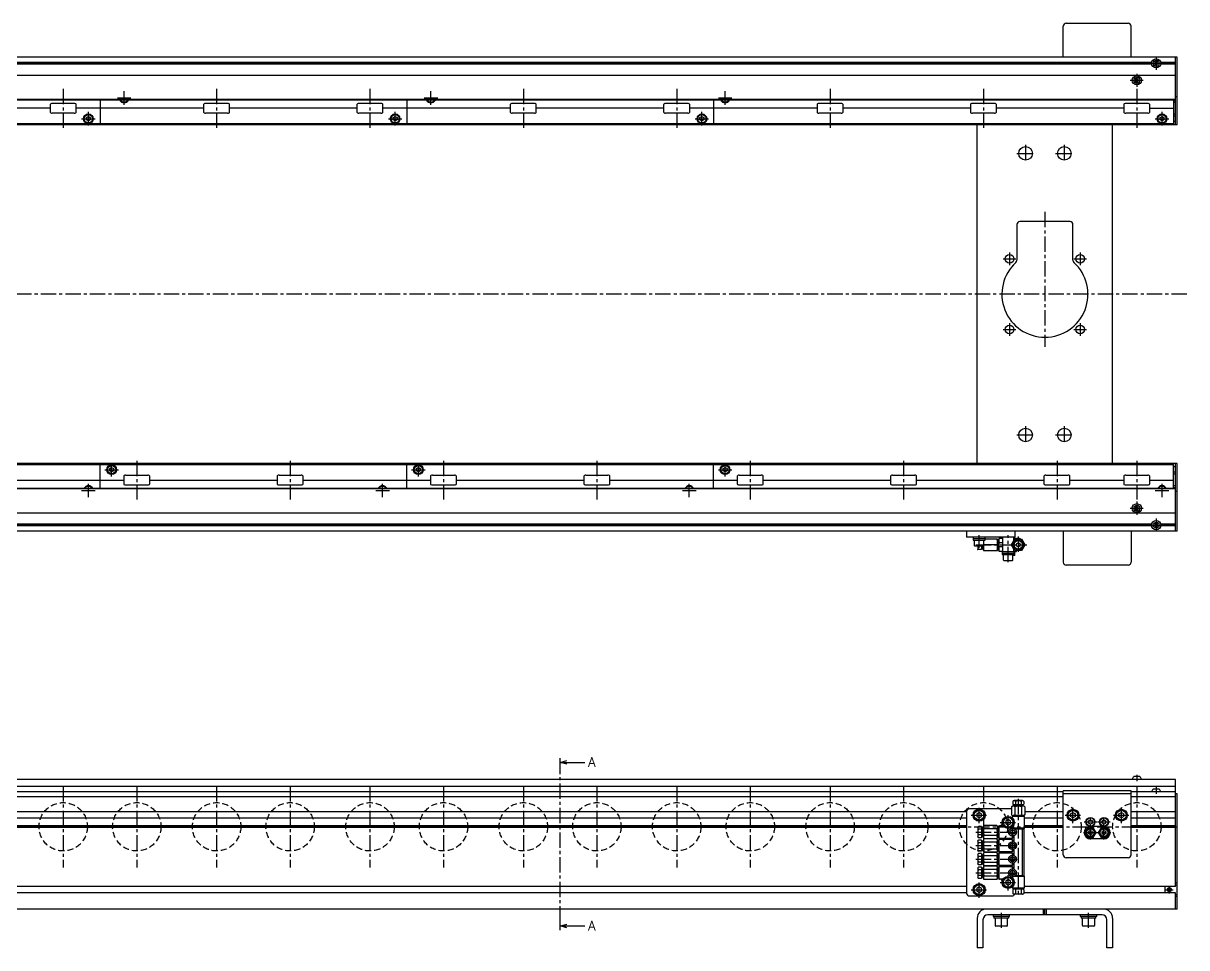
# Model space of a CAD drawing. Extents: x -10 to 3657, y -8 to 1001.
# Drawn here: x 1798 to 3000, y 28 to 983 of the extents above; entities that cross this region are included whole.
import ezdxf

# ---------------------------------------------------------------- set-up
doc = ezdxf.new("R2010")
doc.units = 0
doc.header["$LTSCALE"] = 0.5
doc.linetypes.add('CENTER', pattern=[50.8, 31.75, -6.35, 6.35, -6.35])
doc.linetypes.add('DASHED', pattern=[19.05, 12.7, -6.35])
for name, color, linetype in [('MSM_CENTER', 1, 'CENTER'), ('MSM_CONTINUOUS', 7, 'CONTINUOUS'), ('MSM_DASHED', 4, 'DASHED'), ('MSM_PART_NUMBER', 7, 'CONTINUOUS')]:
    doc.layers.add(name, color=color, linetype=linetype)
doc.styles.get("Standard").update_dxf_attribs({"font": 'txt.shx', "height": 10, "bigfont": 'bigfont.shx'})

# ---------------------------------------------------------------- blocks, each defined once
blk = doc.blocks.new('*U88')
at = {"layer": 'MSM_PART_NUMBER'}
blk.add_text('A', height=10, dxfattribs=at).set_placement((2381.3, 214.9))
blk = doc.blocks.new('*U89')
at = {"layer": 'MSM_PART_NUMBER'}
blk.add_text('A', height=10, dxfattribs=at).set_placement((2381.3, 45.9))

msp = doc.modelspace()

# ---------------------------------------------------------------- linework, layer by layer
at = {"layer": 'MSM_CENTER'}
for p, q in [((2961.5, 942), (2975, 942)), ((2968.3, 948.8), (2968.3, 935.3)), ((2948.3, 931.3), (2948.3, 917.8)), ((1838.8, 915.5), (1838.8, 875.5)), ((1997.3, 915.5), (1997.3, 875.5)), ((2155.8, 915.5), (2155.8, 875.5)), ((2314.3, 915.5), (2314.3, 875.5)), ((2472.8, 915.5), (2472.8, 875.5)), ((2631.3, 915.5), (2631.3, 875.5)), ((2789.8, 915.5), (2789.8, 875.5)), ((2941.5, 924.5), (2955, 924.5)), ((2948.3, 915.5), (2948.3, 875.5)), ((1894.8, 906.2), (1908.8, 906.2)), ((1901.8, 899.2), (1901.8, 913.2)), ((2211.8, 906.2), (2225.8, 906.2)), ((2218.8, 899.2), (2218.8, 913.2)), ((2515.8, 906.2), (2529.8, 906.2)), ((2522.8, 899.2), (2522.8, 913.2)), ((1864.8, 877.7), (1864.8, 891.8)), ((2181.8, 877.7), (2181.8, 891.8)), ((2498.8, 877.7), (2498.8, 891.8)), ((2974.3, 877.7), (2974.3, 891.8)), ((1857.8, 884.7), (1871.8, 884.7)), ((2174.8, 884.7), (2188.8, 884.7)), ((2491.8, 884.7), (2505.8, 884.7)), ((2967.3, 884.7), (2981.3, 884.7)), ((2833.3, 857.9), (2833.3, 839.9)), ((2873.3, 857.9), (2873.3, 839.9)), ((2824.3, 848.9), (2842.3, 848.9)), ((2864.3, 848.9), (2882.3, 848.9)), ((2853.3, 788.4), (2853.3, 648.9)), ((2816.8, 746.4), (2816.8, 733.4)), ((2889.8, 746.4), (2889.8, 733.4)), ((2810.3, 739.9), (2823.3, 739.9)), ((2883.3, 739.9), (2896.3, 739.9)), ((2999.9, 703.4), (359.8, 703.4)), ((2816.8, 673.4), (2816.8, 660.4)), ((2889.8, 673.4), (2889.8, 660.4)), ((2810.3, 666.9), (2823.3, 666.9)), ((2883.3, 666.9), (2896.3, 666.9)), ((2833.3, 566.9), (2833.3, 548.9)), ((2873.3, 566.9), (2873.3, 548.9)), ((2824.3, 557.9), (2842.3, 557.9)), ((2864.3, 557.9), (2882.3, 557.9)), ((1888.8, 515), (1888.8, 529)), ((1914.8, 531.3), (1914.8, 491.3)), ((2073.3, 531.3), (2073.3, 491.3)), ((2205.8, 515), (2205.8, 529)), ((2231.8, 531.3), (2231.8, 491.3)), ((2390.3, 531.3), (2390.3, 491.3)), ((2522.8, 515), (2522.8, 529)), ((2548.8, 531.3), (2548.8, 491.3)), ((2707.3, 531.3), (2707.3, 491.3)), ((2865.8, 531.3), (2865.8, 491.3)), ((2948.3, 531.3), (2948.3, 491.3)), ((1881.8, 522), (1895.8, 522)), ((2198.8, 522), (2212.8, 522)), ((2515.8, 522), (2529.8, 522)), ((1864.8, 493.5), (1864.8, 507.5)), ((2168.8, 493.5), (2168.8, 507.5)), ((2485.8, 493.5), (2485.8, 507.5)), ((2974.3, 493.5), (2974.3, 507.5)), ((1857.8, 500.5), (1871.8, 500.5)), ((2161.8, 500.5), (2175.8, 500.5)), ((2478.8, 500.5), (2492.8, 500.5)), ((2967.3, 500.5), (2981.3, 500.5)), ((2941.5, 482.2), (2955, 482.2)), ((2948.3, 489), (2948.3, 475.5)), ((2968.3, 471.5), (2968.3, 458)), ((2961.5, 464.7), (2975, 464.7)), ((2785.3, 441.3), (2785.3, 454.4)), ((2815.3, 426.3), (2815.3, 454.4)), ((2825.8, 452.9), (2825.8, 435.9)), ((2781.8, 444.4), (2834.7, 444.4)), ((2352.3, 55), (2352.3, 215)), ((2948.3, 206.8), (2948.3, 200)), ((1838.8, 195), (1838.8, 111)), ((1914.8, 195), (1914.8, 111)), ((1997.3, 195), (1997.3, 111)), ((2073.3, 195), (2073.3, 111)), ((2155.8, 195), (2155.8, 111)), ((2231.8, 195), (2231.8, 111)), ((2314.3, 195), (2314.3, 111)), ((2390.3, 195), (2390.3, 111)), ((2472.8, 195), (2472.8, 111)), ((2548.8, 195), (2548.8, 111)), ((2631.3, 195), (2631.3, 111)), ((2707.3, 195), (2707.3, 111)), ((2789.8, 195), (2789.8, 111)), ((2865.8, 195), (2865.8, 111)), ((2948.3, 195), (2948.3, 111)), ((2968.3, 193.8), (2968.3, 187)), ((2825.8, 182), (2825.8, 81.5)), ((2785.3, 156.7), (2785.3, 173.3)), ((2882.3, 156.9), (2882.3, 173.1)), ((2932.3, 156.9), (2932.3, 173.1)), ((2777, 165), (2793.5, 165)), ((2807, 157.5), (2823.5, 157.5)), ((2815.3, 149.2), (2815.3, 165.8)), ((2874.2, 165), (2890.4, 165)), ((2893.7, 158), (2906.8, 158)), ((2900.3, 140), (2900.3, 164.6)), ((2907.7, 158), (2920.8, 158)), ((2914.3, 140), (2914.3, 164.6)), ((2924.2, 165), (2940.4, 165)), ((367.3, 153), (2990.3, 153)), ((2781.8, 147.5), (2825.8, 147.5)), ((2819.8, 141.5), (2819.8, 153.5)), ((2893.2, 147), (2921.3, 147)), ((2781.8, 133.5), (2825.8, 133.5)), ((2819.8, 127.5), (2819.8, 139.5)), ((2819.8, 113.5), (2819.8, 125.5)), ((2781.8, 119.5), (2825.8, 119.5)), ((2819.8, 99.5), (2819.8, 111.5)), ((2781.8, 105.5), (2825.8, 105.5)), ((2785.3, 79.7), (2785.3, 96.3)), ((2815.3, 87.2), (2815.3, 103.8)), ((2777, 88), (2793.5, 88)), ((2807, 95.5), (2823.5, 95.5)), ((2977.9, 88), (2985.9, 88)), ((2981.9, 84), (2981.9, 92)), ((2808.3, 48.4), (2808.3, 64)), ((2898.3, 48.4), (2898.3, 64))]:
    msp.add_line(p, q, dxfattribs=at)
at = {"layer": 'MSM_CONTINUOUS'}
for p, q in [((2872.3, 948.4), (2872.3, 980.4)), ((2875.3, 983.4), (2939.3, 983.4)), ((2942.3, 948.4), (2942.3, 980.4)), ((2989.9, 948.4), (370.7, 948.4)), ((2988.3, 948.3), (372.3, 948.3)), ((2963.6, 942.9), (396.9, 942.9)), ((2963.6, 941.2), (396.9, 941.2)), ((2963.5, 942), (397, 942)), ((2968.3, 943.8), (2966.8, 942.9)), ((2966.8, 942.9), (2966.8, 941.2)), ((2966.8, 941.2), (2968.3, 940.3)), ((2969.8, 942.9), (2968.3, 943.8)), ((2968.3, 940.3), (2969.8, 941.2)), ((2969.8, 941.2), (2969.8, 942.9)), ((2988.3, 942.9), (2972.9, 942.9)), ((2988.3, 941.2), (2972.9, 941.2)), ((2988.3, 942), (2973, 942)), ((2988.3, 878.4), (2988.3, 948.4)), ((2989.9, 878.4), (2989.9, 948.4)), ((2988.3, 929.5), (372.3, 929.5)), ((2947.4, 926), (2946.5, 924.5)), ((2947.4, 926), (2949.1, 926)), ((2950, 924.5), (2949.1, 926)), ((2946.5, 924.5), (2947.4, 923)), ((2947.4, 923), (2949.1, 923)), ((2949.1, 923), (2950, 924.5)), ((2988.3, 904.1), (372.3, 904.1)), ((2988.3, 904.5), (422.3, 904.5)), ((1876.8, 904.1), (1876.8, 879.4)), ((1901.8, 903.9), (1901.4, 904.1)), ((1902.1, 904.1), (1901.8, 903.9)), ((2193.8, 904.1), (2193.8, 879.4)), ((2218.8, 903.9), (2218.4, 904.1)), ((2219.1, 904.1), (2218.8, 903.9)), ((2510.8, 904.1), (2510.8, 879.4)), ((2522.8, 903.9), (2522.4, 904.1)), ((2523.1, 904.1), (2522.8, 903.9)), ((2986.3, 904.1), (2986.3, 879.4)), ((2988.3, 903.4), (2986.3, 903.4)), ((2989.9, 907.4), (2988.3, 907.4)), ((1825.3, 895.5), (1693.7, 895.5)), ((1825.3, 899.5), (1825.3, 891.5)), ((1850.2, 900.5), (1827.3, 900.5)), ((1850.2, 890.5), (1827.3, 890.5)), ((1852.2, 891.5), (1852.2, 899.5)), ((1983.8, 895.5), (1852.2, 895.5)), ((1983.8, 899.5), (1983.8, 891.5)), ((2008.7, 900.5), (1985.8, 900.5)), ((2008.7, 890.5), (1985.8, 890.5)), ((2010.7, 891.5), (2010.7, 899.5)), ((2142.3, 895.5), (2010.7, 895.5)), ((2142.3, 899.5), (2142.3, 891.5)), ((2167.2, 900.5), (2144.3, 900.5)), ((2167.2, 890.5), (2144.3, 890.5)), ((2169.2, 891.5), (2169.2, 899.5)), ((2300.8, 895.5), (2169.2, 895.5)), ((2300.8, 899.5), (2300.8, 891.5)), ((2325.7, 900.5), (2302.8, 900.5)), ((2325.7, 890.5), (2302.8, 890.5)), ((2327.7, 891.5), (2327.7, 899.5)), ((2459.3, 895.5), (2327.7, 895.5)), ((2459.3, 899.5), (2459.3, 891.5)), ((2484.2, 900.5), (2461.3, 900.5)), ((2484.2, 890.5), (2461.3, 890.5)), ((2486.2, 891.5), (2486.2, 899.5)), ((2617.8, 895.5), (2486.2, 895.5)), ((2617.8, 899.5), (2617.8, 891.5)), ((2642.7, 900.5), (2619.8, 900.5)), ((2642.7, 890.5), (2619.8, 890.5)), ((2644.7, 891.5), (2644.7, 899.5)), ((2776.3, 895.5), (2644.7, 895.5)), ((2776.3, 899.5), (2776.3, 891.5)), ((2801.2, 900.5), (2778.3, 900.5)), ((2801.2, 890.5), (2778.3, 890.5)), ((2803.2, 891.5), (2803.2, 899.5)), ((2934.8, 895.5), (2803.2, 895.5)), ((2934.8, 899.5), (2934.8, 891.5)), ((2959.7, 900.5), (2936.8, 900.5)), ((2959.7, 890.5), (2936.8, 890.5)), ((2961.7, 891.5), (2961.7, 899.5)), ((2961.7, 895.5), (2986.3, 895.5)), ((2988.3, 901.4), (2986.3, 901.4)), ((2986.3, 879.4), (450.3, 879.4)), ((2989.9, 878.4), (450.3, 878.4)), ((1862.8, 885.9), (1864.8, 887.1)), ((1862.8, 883.6), (1862.8, 885.9)), ((1864.8, 882.4), (1862.8, 883.6)), ((1864.8, 887.1), (1866.8, 885.9)), ((1866.8, 883.6), (1864.8, 882.4)), ((1866.8, 885.9), (1866.8, 883.6)), ((2179.8, 885.9), (2181.8, 887.1)), ((2179.8, 883.6), (2179.8, 885.9)), ((2181.8, 882.4), (2179.8, 883.6)), ((2181.8, 887.1), (2183.8, 885.9)), ((2183.8, 883.6), (2181.8, 882.4)), ((2183.8, 885.9), (2183.8, 883.6)), ((2496.8, 885.9), (2498.8, 887.1)), ((2496.8, 883.6), (2496.8, 885.9)), ((2498.8, 882.4), (2496.8, 883.6)), ((2498.8, 887.1), (2500.8, 885.9)), ((2500.8, 883.6), (2498.8, 882.4)), ((2500.8, 885.9), (2500.8, 883.6)), ((2783.3, 528.4), (2783.3, 878.4)), ((2923.3, 528.4), (2923.3, 878.4)), ((2972.3, 885.9), (2974.3, 887.1)), ((2972.3, 883.6), (2972.3, 885.9)), ((2974.3, 882.4), (2972.3, 883.6)), ((2974.3, 887.1), (2976.3, 885.9)), ((2976.3, 883.6), (2974.3, 882.4)), ((2976.3, 885.9), (2976.3, 883.6)), ((2988.3, 889.4), (2986.3, 889.4)), ((2988.3, 887.4), (2986.3, 887.4)), ((2988.3, 881.9), (2986.3, 881.9)), ((2824.3, 775.4), (2824.3, 738.5)), ((2879.3, 778.4), (2827.3, 778.4)), ((2882.3, 738.5), (2882.3, 775.4)), ((2989.9, 528.4), (450.3, 528.4)), ((450.3, 527.4), (2986.3, 527.4)), ((1876.8, 502.6), (1876.8, 527.4)), ((1886.8, 523.2), (1888.8, 524.4)), ((1886.8, 520.9), (1886.8, 523.2)), ((1888.8, 519.7), (1886.8, 520.9)), ((1888.8, 524.4), (1890.8, 523.2)), ((1890.8, 520.9), (1888.8, 519.7)), ((1890.8, 523.2), (1890.8, 520.9)), ((2193.8, 502.6), (2193.8, 527.4)), ((2203.8, 523.2), (2205.8, 524.4)), ((2203.8, 520.9), (2203.8, 523.2)), ((2205.8, 519.7), (2203.8, 520.9)), ((2205.8, 524.4), (2207.8, 523.2)), ((2207.8, 520.9), (2205.8, 519.7)), ((2207.8, 523.2), (2207.8, 520.9)), ((2510.8, 502.6), (2510.8, 527.4)), ((2520.8, 523.2), (2522.8, 524.4)), ((2520.8, 520.9), (2520.8, 523.2)), ((2522.8, 519.7), (2520.8, 520.9)), ((2522.8, 524.4), (2524.8, 523.2)), ((2524.8, 520.9), (2522.8, 519.7)), ((2524.8, 523.2), (2524.8, 520.9)), ((2986.3, 502.6), (2986.3, 527.4)), ((2988.3, 524.9), (2986.3, 524.9)), ((2988.3, 519.4), (2986.3, 519.4)), ((2988.3, 517.4), (2986.3, 517.4)), ((2988.3, 458.4), (2988.3, 528.4)), ((2989.9, 458.4), (2989.9, 528.4)), ((1769.7, 511.3), (1901.3, 511.3)), ((1901.3, 515.3), (1901.3, 507.3)), ((1903.3, 516.3), (1926.2, 516.3)), ((1903.3, 506.3), (1926.2, 506.3)), ((1928.2, 507.3), (1928.2, 515.3)), ((1928.2, 511.3), (2059.8, 511.3)), ((2059.8, 515.3), (2059.8, 507.3)), ((2061.8, 516.3), (2084.7, 516.3)), ((2061.8, 506.3), (2084.7, 506.3)), ((2086.7, 507.3), (2086.7, 515.3)), ((2086.7, 511.3), (2218.3, 511.3)), ((2218.3, 515.3), (2218.3, 507.3)), ((2220.3, 516.3), (2243.2, 516.3)), ((2220.3, 506.3), (2243.2, 506.3)), ((2245.2, 507.3), (2245.2, 515.3)), ((2245.2, 511.3), (2376.8, 511.3)), ((2376.8, 515.3), (2376.8, 507.3)), ((2378.8, 516.3), (2401.7, 516.3)), ((2378.8, 506.3), (2401.7, 506.3)), ((2403.7, 507.3), (2403.7, 515.3)), ((2403.7, 511.3), (2535.3, 511.3)), ((2535.3, 515.3), (2535.3, 507.3)), ((2537.3, 516.3), (2560.2, 516.3)), ((2537.3, 506.3), (2560.2, 506.3)), ((2562.2, 507.3), (2562.2, 515.3)), ((2562.2, 511.3), (2693.8, 511.3)), ((2693.8, 515.3), (2693.8, 507.3)), ((2695.8, 516.3), (2718.7, 516.3)), ((2695.8, 506.3), (2718.7, 506.3)), ((2720.7, 507.3), (2720.7, 515.3)), ((2720.7, 511.3), (2852.3, 511.3)), ((2852.3, 515.3), (2852.3, 507.3)), ((2854.3, 516.3), (2877.2, 516.3)), ((2854.3, 506.3), (2877.2, 506.3)), ((2879.2, 507.3), (2879.2, 515.3)), ((2879.2, 511.3), (2934.8, 511.3)), ((2934.8, 515.3), (2934.8, 507.3)), ((2936.8, 516.3), (2959.7, 516.3)), ((2936.8, 506.3), (2959.7, 506.3)), ((2961.7, 507.3), (2961.7, 515.3)), ((2961.7, 511.3), (2986.3, 511.3)), ((2988.3, 505.4), (2986.3, 505.4)), ((2988.3, 502.6), (372.3, 502.6)), ((2988.3, 502.2), (422.3, 502.2)), ((1864.4, 502.6), (1864.8, 502.9)), ((1864.8, 502.9), (1865.1, 502.6)), ((2168.4, 502.6), (2168.8, 502.9)), ((2168.8, 502.9), (2169.1, 502.6)), ((2485.4, 502.6), (2485.8, 502.9)), ((2485.8, 502.9), (2486.1, 502.6)), ((2973.9, 502.6), (2974.3, 502.9)), ((2974.3, 502.9), (2974.6, 502.6)), ((2988.3, 503.4), (2986.3, 503.4)), ((2989.9, 499.4), (2988.3, 499.4)), ((2947.4, 483.7), (2946.5, 482.2)), ((2946.5, 482.2), (2947.4, 480.7)), ((2949.1, 483.7), (2947.4, 483.7)), ((2950, 482.2), (2949.1, 483.7)), ((2949.1, 480.7), (2950, 482.2)), ((2988.3, 477.2), (372.3, 477.2)), ((2949.1, 480.7), (2947.4, 480.7)), ((2989.9, 458.4), (370.7, 458.4)), ((2988.3, 458.4), (372.3, 458.4)), ((2963.6, 465.6), (396.9, 465.6)), ((2963.6, 463.9), (396.9, 463.9)), ((2963.5, 464.7), (397, 464.7)), ((2772.3, 458.4), (2772.3, 452.4)), ((2822.3, 458.4), (2822.3, 452.4)), ((2872.3, 458.4), (2872.3, 426.4)), ((2942.3, 458.4), (2942.3, 426.4)), ((2968.3, 466.5), (2966.8, 465.6)), ((2966.8, 465.6), (2966.8, 463.9)), ((2966.8, 463.9), (2968.3, 463)), ((2969.8, 465.6), (2968.3, 466.5)), ((2968.3, 463), (2969.8, 463.9)), ((2969.8, 463.9), (2969.8, 465.6)), ((2988.3, 465.6), (2972.9, 465.6)), ((2988.3, 463.9), (2972.9, 463.9)), ((2988.3, 464.7), (2973, 464.7)), ((2822.3, 452.4), (2772.3, 452.4)), ((2779, 452.4), (2779, 450.8)), ((2779, 450.8), (2791.5, 450.8)), ((2779.2, 450.8), (2779.2, 449.3)), ((2779.2, 449.3), (2791.4, 449.3)), ((2780.3, 449.3), (2780.3, 443.8)), ((2790.3, 443.8), (2790.3, 449.3)), ((2791.4, 449.3), (2791.4, 450.8)), ((2804.3, 450.4), (2791.4, 450.4)), ((2791.5, 450.8), (2791.5, 452.4)), ((2804.3, 450.4), (2804.3, 438.4)), ((2805.8, 449.4), (2804.3, 449.4)), ((2809.3, 450.9), (2805.8, 450.9)), ((2805.8, 450.9), (2805.8, 437.9)), ((2809.3, 446.4), (2805.8, 446.4)), ((2809.3, 452.4), (2809.3, 437.4)), ((2818.8, 444.4), (2822.3, 450.4)), ((2820, 444.4), (2822.9, 449.4)), ((2821.3, 448.6), (2821.3, 452.4)), ((2821.3, 451.4), (2823.8, 451.4)), ((2822.3, 450.4), (2829.2, 450.4)), ((2822.9, 449.4), (2828.6, 449.4)), ((2823.8, 450.6), (2823.8, 451.4)), ((2828.6, 449.4), (2831.5, 444.4)), ((2829.2, 450.4), (2832.7, 444.4)), ((2780.8, 443.3), (2789.8, 443.3)), ((2783.8, 443.3), (2783.8, 440)), ((2787.8, 439.4), (2783.9, 439.4)), ((2787.8, 443.3), (2787.8, 439.4)), ((2787.8, 440.1), (2789.3, 440.1)), ((2789.3, 443.3), (2789.3, 439.4)), ((2789.3, 439.4), (2789.8, 439.4)), ((2789.8, 443.3), (2789.8, 438.4)), ((2789.8, 438.4), (2804.3, 438.4)), ((2803.7, 444.4), (2790.3, 444.4)), ((2804.3, 439.4), (2805.8, 439.4)), ((2809.3, 442.4), (2805.8, 442.4)), ((2805.8, 437.9), (2809.3, 437.9)), ((2809, 437.4), (2823.8, 437.4)), ((2809, 437.4), (2809, 435.8)), ((2809, 435.8), (2821.5, 435.8)), ((2809.2, 435.8), (2809.2, 434.3)), ((2809.2, 434.3), (2821.4, 434.3)), ((2810.3, 434.3), (2810.3, 428.9)), ((2822.3, 438.4), (2818.8, 444.4)), ((2822.9, 439.4), (2820, 444.4)), ((2820.3, 428.9), (2820.3, 434.3)), ((2822.3, 433.4), (2820.3, 433.4)), ((2821.3, 437.4), (2821.3, 440.2)), ((2821.4, 434.3), (2821.4, 435.8)), ((2821.5, 435.8), (2821.5, 437.4)), ((2821.5, 436.4), (2821.8, 436.4)), ((2821.8, 433.4), (2821.8, 436.4)), ((2829.2, 438.4), (2822.3, 438.4)), ((2822.3, 433.4), (2822.3, 437.4)), ((2828.6, 439.4), (2822.9, 439.4)), ((2823.8, 437.4), (2823.8, 438.4)), ((2831.5, 444.4), (2828.6, 439.4)), ((2832.7, 444.4), (2829.2, 438.4)), ((2810.9, 428.3), (2819.7, 428.3)), ((2939.3, 423.4), (2875.3, 423.4)), ((2352.3, 215), (2352.3, 224)), ((2352.3, 219.5), (2359.3, 221.4)), ((2352.3, 219.5), (2377.9, 219.5)), ((2359.3, 217.6), (2352.3, 219.5)), ((2951.4, 204.8), (2945.1, 204.8)), ((2988.3, 202), (372.3, 202)), ((2988.3, 194.6), (674.4, 194.6)), ((2988.3, 91.3), (2988.3, 202)), ((2872.3, 189), (676.7, 189)), ((2872.3, 184), (678.7, 184)), ((2942.3, 190), (2872.3, 190)), ((2872.3, 124), (2872.3, 190)), ((2942.3, 187), (2872.3, 187)), ((2942.3, 124), (2942.3, 190)), ((2988.3, 189), (2942.3, 189)), ((2988.3, 184), (2942.3, 184)), ((2971.4, 191.8), (2965.1, 191.8)), ((2989.9, 187), (2988.3, 187)), ((2989.9, 68), (2989.9, 187)), ((2772.3, 168.5), (2772.3, 84.5)), ((2818.8, 171.5), (2775.3, 171.5)), ((2818.8, 173.5), (2818.8, 165.5)), ((2820, 179.2), (2820, 176.3)), ((2831, 174.5), (2820.6, 174.5)), ((2830.2, 180), (2821.4, 180)), ((2821.5, 176), (2821.5, 174.5)), ((2821.5, 176), (2830, 176)), ((2822.3, 173.5), (2822.3, 165.5)), ((2822.9, 179.2), (2822.9, 176.3)), ((2828.6, 179.2), (2828.6, 176.3)), ((2829.2, 173.5), (2829.2, 165.5)), ((2830, 174.5), (2830, 176)), ((2831.5, 179.2), (2831.5, 176.3)), ((2832.7, 173.5), (2832.7, 165.5)), ((2772.3, 168.3), (667.3, 168.3)), ((2772.3, 161.8), (682.3, 161.8)), ((2785.3, 167.9), (2782.8, 166.4)), ((2782.8, 166.4), (2782.8, 163.6)), ((2782.8, 163.6), (2785.3, 162.1)), ((2787.8, 166.4), (2785.3, 167.9)), ((2785.3, 162.1), (2787.8, 163.6)), ((2787.8, 163.6), (2787.8, 166.4)), ((2815.3, 160.4), (2812.8, 158.9)), ((2812.8, 158.9), (2812.8, 156.1)), ((2817.8, 158.9), (2815.3, 160.4)), ((2817.8, 156.1), (2817.8, 158.9)), ((2819.3, 163.5), (2819.3, 162.3)), ((2832.3, 163.5), (2819.3, 163.5)), ((2831, 164.5), (2820.6, 164.5)), ((2820.8, 164.5), (2820.8, 163.5)), ((2830.8, 163.5), (2830.8, 164.5)), ((2832.3, 151.5), (2832.3, 163.5)), ((2872.3, 161.8), (2832.3, 161.8)), ((2872.3, 168.3), (2832.7, 168.3)), ((2879.8, 166.4), (2882.3, 167.9)), ((2879.8, 163.6), (2879.8, 166.4)), ((2882.3, 162.1), (2879.8, 163.6)), ((2882.3, 167.9), (2884.8, 166.4)), ((2884.8, 163.6), (2882.3, 162.1)), ((2884.8, 163.6), (2884.8, 166.4)), ((2898.3, 159.2), (2900.3, 160.3)), ((2898.3, 156.8), (2898.3, 159.2)), ((2900.3, 155.7), (2898.3, 156.8)), ((2900.3, 160.3), (2902.3, 159.2)), ((2902.3, 156.8), (2900.3, 155.7)), ((2902.3, 156.8), (2902.3, 159.2)), ((2912.3, 159.2), (2914.3, 160.3)), ((2912.3, 156.8), (2912.3, 159.2)), ((2914.3, 155.7), (2912.3, 156.8)), ((2914.3, 160.3), (2916.3, 159.2)), ((2916.3, 156.8), (2914.3, 155.7)), ((2916.3, 156.8), (2916.3, 159.2)), ((2929.8, 166.4), (2932.3, 167.9)), ((2929.8, 163.6), (2929.8, 166.4)), ((2932.3, 162.1), (2929.8, 163.6)), ((2932.3, 167.9), (2934.8, 166.4)), ((2934.8, 163.6), (2932.3, 162.1)), ((2934.8, 163.6), (2934.8, 166.4)), ((2988.3, 168.3), (2942.3, 168.3)), ((2988.3, 161.8), (2942.3, 161.8)), ((2772.3, 153.9), (682.3, 153.9)), ((2772.3, 153), (682.3, 153)), ((2772.3, 152.1), (682.3, 152.1)), ((2783.8, 151.9), (2783.8, 143.1)), ((2787.8, 153.3), (2784.6, 153.3)), ((2787.8, 150.4), (2784.6, 150.4)), ((2787.8, 144.6), (2784.6, 144.6)), ((2787.8, 153.3), (2787.8, 141.7)), ((2789.3, 151.8), (2787.8, 151.8)), ((2789.8, 152.5), (2789.3, 152.5)), ((2789.3, 152.5), (2789.3, 142.5)), ((2790.3, 154.4), (2789.8, 153.5)), ((2789.8, 153.5), (2789.8, 141.5)), ((2803.7, 154.4), (2790.3, 154.4)), ((2803.7, 151), (2790.3, 151)), ((2804.3, 153.5), (2803.7, 154.4)), ((2804.3, 153.5), (2804.3, 141.5)), ((2805.8, 152.5), (2804.3, 152.5)), ((2805.8, 154), (2805.8, 99)), ((2806.3, 154), (2805.8, 154)), ((2810.3, 153.7), (2805.8, 153.7)), ((2812.8, 156.1), (2815.3, 154.6)), ((2815.3, 154.6), (2817.8, 156.1)), ((2821.8, 149), (2817.8, 149)), ((2817.8, 146), (2821.8, 146)), ((2819.6, 153), (2819.6, 151.5)), ((2820.6, 151.5), (2820.8, 151.4)), ((2832.3, 151.5), (2820.6, 151.5)), ((2830.3, 150.6), (2822.2, 150.6)), ((2830.3, 150.6), (2831.8, 151.4)), ((2830.3, 102.4), (2830.3, 150.6)), ((2831.8, 151.2), (2832.3, 151.5)), ((2831.8, 101.6), (2831.8, 151.4)), ((2872.3, 153.9), (2832.3, 153.9)), ((2872.3, 153), (2832.3, 153)), ((2872.3, 152.1), (2832.3, 152.1)), ((2897.3, 152), (2894.4, 147)), ((2894.4, 147), (2897.3, 142)), ((2894.8, 150.5), (2894.8, 147.5)), ((2894.8, 146.5), (2894.8, 143.5)), ((2895.6, 147), (2897.9, 151)), ((2897.9, 143), (2895.6, 147)), ((2903.2, 152), (2897.3, 152)), ((2897.9, 151), (2902.6, 151)), ((2901.2, 153.5), (2913.3, 153.5)), ((2902.6, 151), (2904.9, 147)), ((2904.9, 147), (2902.6, 143)), ((2906.1, 147), (2903.2, 152)), ((2903.2, 142), (2906.1, 147)), ((2911.3, 152), (2908.4, 147)), ((2908.4, 147), (2911.3, 142)), ((2909.6, 147), (2911.9, 151)), ((2911.9, 143), (2909.6, 147)), ((2917.2, 152), (2911.3, 152)), ((2911.9, 151), (2916.6, 151)), ((2916.6, 151), (2918.9, 147)), ((2918.9, 147), (2916.6, 143)), ((2920.1, 147), (2917.2, 152)), ((2917.2, 142), (2920.1, 147)), ((2919.8, 147.5), (2919.8, 150.5)), ((2919.8, 149.8), (2920, 150)), ((2920.1, 149.8), (2919.8, 149.5)), ((2919.8, 143.5), (2919.8, 146.5)), ((2988.3, 153.9), (2942.3, 153.9)), ((2988.3, 153), (2942.3, 153)), ((2988.3, 152.1), (2942.3, 152.1)), ((2783.8, 137.9), (2783.8, 129.1)), ((2787.8, 141.7), (2784.6, 141.7)), ((2787.8, 139.3), (2784.6, 139.3)), ((2787.8, 136.4), (2784.6, 136.4)), ((2787.8, 143.2), (2789.3, 143.2)), ((2787.8, 139.3), (2787.8, 127.7)), ((2789.3, 137.8), (2787.8, 137.8)), ((2789.3, 142.5), (2789.8, 142.5)), ((2789.8, 138.5), (2789.3, 138.5)), ((2789.3, 138.5), (2789.3, 128.5)), ((2789.8, 141.5), (2790.3, 140.6)), ((2790.3, 140.4), (2789.8, 139.5)), ((2789.8, 139.5), (2789.8, 127.5)), ((2803.7, 144), (2790.3, 144)), ((2803.7, 140.6), (2790.3, 140.6)), ((2803.7, 140.4), (2790.3, 140.4)), ((2803.7, 137), (2790.3, 137)), ((2803.7, 140.6), (2804.3, 141.5)), ((2804.3, 139.5), (2803.7, 140.4)), ((2804.3, 142.5), (2805.8, 142.5)), ((2804.3, 139.5), (2804.3, 127.5)), ((2805.8, 138.5), (2804.3, 138.5)), ((2805.8, 141.3), (2819.6, 141.3)), ((2819.6, 139.7), (2805.8, 139.7)), ((2821.8, 135), (2817.8, 135)), ((2819.6, 143.5), (2819.6, 141.3)), ((2819.6, 139.7), (2819.6, 137.5)), ((2821.6, 143.9), (2821.2, 142.9)), ((2821.2, 142.9), (2821.2, 138.1)), ((2897.3, 142), (2903.2, 142)), ((2902.6, 143), (2897.9, 143)), ((2914.3, 140.5), (2900.3, 140.5)), ((2911.3, 142), (2917.2, 142)), ((2916.6, 143), (2911.9, 143)), ((2783.8, 123.9), (2783.8, 115.1)), ((2787.8, 130.6), (2784.6, 130.6)), ((2787.8, 127.7), (2784.6, 127.7)), ((2787.8, 125.3), (2784.6, 125.3)), ((2787.8, 122.4), (2784.6, 122.4)), ((2787.8, 129.3), (2789.3, 129.3)), ((2787.8, 125.3), (2787.8, 113.7)), ((2789.3, 123.8), (2787.8, 123.8)), ((2789.3, 128.5), (2789.8, 128.5)), ((2789.8, 124.5), (2789.3, 124.5)), ((2789.3, 124.5), (2789.3, 114.5)), ((2789.8, 127.5), (2790.3, 126.6)), ((2790.3, 126.4), (2789.8, 125.5)), ((2789.8, 125.5), (2789.8, 113.5)), ((2803.7, 130), (2790.3, 130)), ((2803.7, 126.6), (2790.3, 126.6)), ((2803.7, 126.4), (2790.3, 126.4)), ((2803.7, 123), (2790.3, 123)), ((2803.7, 126.6), (2804.3, 127.5)), ((2804.3, 125.5), (2803.7, 126.4)), ((2804.3, 128.5), (2805.8, 128.5)), ((2804.3, 125.5), (2804.3, 113.5)), ((2805.8, 124.5), (2804.3, 124.5)), ((2805.8, 127.3), (2819.6, 127.3)), ((2819.6, 125.7), (2805.8, 125.7)), ((2817.8, 132), (2821.8, 132)), ((2821.8, 121), (2817.8, 121)), ((2819.6, 129.5), (2819.6, 127.3)), ((2819.6, 125.7), (2819.6, 123.5)), ((2821.2, 128.9), (2821.2, 124.1)), ((2939.3, 121), (2875.3, 121)), ((2783.8, 109.9), (2783.8, 101.1)), ((2787.8, 116.6), (2784.6, 116.6)), ((2787.8, 113.7), (2784.6, 113.7)), ((2787.8, 111.3), (2784.6, 111.3)), ((2787.8, 108.4), (2784.6, 108.4)), ((2787.8, 115.3), (2789.3, 115.3)), ((2787.8, 111.3), (2787.8, 99.7)), ((2789.3, 109.8), (2787.8, 109.8)), ((2789.3, 114.5), (2789.8, 114.5)), ((2789.8, 110.5), (2789.3, 110.5)), ((2789.3, 110.5), (2789.3, 100.5)), ((2789.8, 113.5), (2790.3, 112.6)), ((2790.3, 112.4), (2789.8, 111.5)), ((2789.8, 111.5), (2789.8, 99.5)), ((2803.7, 116), (2790.3, 116)), ((2803.7, 112.6), (2790.3, 112.6)), ((2803.7, 112.4), (2790.3, 112.4)), ((2803.7, 109), (2790.3, 109)), ((2803.7, 112.6), (2804.3, 113.5)), ((2804.3, 111.5), (2803.7, 112.4)), ((2804.3, 114.5), (2805.8, 114.5)), ((2804.3, 111.5), (2804.3, 99.5)), ((2805.8, 110.5), (2804.3, 110.5)), ((2805.8, 113.3), (2819.6, 113.3)), ((2819.6, 111.7), (2805.8, 111.7)), ((2817.8, 118), (2821.8, 118)), ((2819.6, 115.5), (2819.6, 113.3)), ((2819.6, 111.7), (2819.6, 109.5)), ((2821.2, 114.9), (2821.2, 110.1)), ((2787.8, 102.6), (2784.6, 102.6)), ((2787.8, 99.7), (2784.6, 99.7)), ((2787.8, 101.3), (2789.3, 101.3)), ((2789.3, 100.5), (2789.8, 100.5)), ((2789.8, 99.5), (2790.3, 98.6)), ((2803.7, 102), (2790.3, 102)), ((2803.7, 98.6), (2790.3, 98.6)), ((2803.7, 98.6), (2804.3, 99.5)), ((2804.3, 100.5), (2805.8, 100.5)), ((2805.8, 99.3), (2810.3, 99.3)), ((2805.8, 99), (2806.3, 99)), ((2815.3, 98.4), (2812.8, 96.9)), ((2812.8, 96.9), (2812.8, 94.1)), ((2817.8, 96.9), (2815.3, 98.4)), ((2821.8, 107), (2817.8, 107)), ((2817.8, 104), (2821.8, 104)), ((2817.8, 94.1), (2817.8, 96.9)), ((2819.6, 101.5), (2819.6, 100)), ((2820.6, 101.5), (2820.8, 101.6)), ((2832.3, 101.5), (2820.6, 101.5)), ((2830.3, 102.4), (2822.2, 102.4)), ((2831.8, 101.6), (2830.3, 102.4)), ((2832.3, 101.5), (2831.8, 101.8)), ((2832.3, 89.5), (2832.3, 101.5)), ((2772.3, 84.8), (679.8, 84.8)), ((2772.3, 91.3), (682.3, 91.3)), ((2785.3, 90.9), (2782.8, 89.4)), ((2782.8, 89.4), (2782.8, 86.6)), ((2782.8, 86.6), (2785.3, 85.1)), ((2787.8, 89.4), (2785.3, 90.9)), ((2785.3, 85.1), (2787.8, 86.6)), ((2787.8, 86.6), (2787.8, 89.4)), ((2812.8, 94.1), (2815.3, 92.6)), ((2815.3, 92.6), (2817.8, 94.1)), ((2819.3, 90.7), (2819.3, 89.5)), ((2832.3, 89.5), (2819.3, 89.5)), ((2820.8, 88.5), (2820, 88.1)), ((2820, 88.1), (2820, 83.9)), ((2820.8, 89.5), (2820.8, 88.5)), ((2830.8, 88.5), (2820.8, 88.5)), ((2822.9, 88.1), (2822.9, 83.9)), ((2828.6, 88.1), (2828.6, 83.9)), ((2830.8, 88.5), (2830.8, 89.5)), ((2831.5, 88.1), (2830.8, 88.5)), ((2831.5, 88.1), (2831.5, 83.9)), ((2988.3, 84.8), (2831.5, 84.8)), ((2988.3, 91.3), (2832.3, 91.3)), ((2977.3, 90), (2977.3, 86)), ((2981.3, 89), (2980.7, 88)), ((2980.7, 88), (2981.3, 87)), ((2982.4, 89), (2981.3, 89)), ((2981.3, 87), (2982.4, 87)), ((2983, 88), (2982.4, 89)), ((2982.4, 87), (2983, 88)), ((2989.9, 95), (2988.3, 95)), ((2988.3, 93), (2989.9, 93)), ((2988.3, 68), (2988.3, 84.8)), ((2775.3, 81.5), (2819.3, 81.5)), ((2820, 83.9), (2820.8, 83.5)), ((2830.8, 83.5), (2820.8, 83.5)), ((2830.8, 83.5), (2831.5, 83.9)), ((2988.3, 83), (2989.9, 83)), ((2989.9, 81), (2988.3, 81)), ((2989.9, 68), (472.3, 68)), ((2912.3, 62), (2794.3, 62)), ((2799.8, 62), (2799.8, 60.4)), ((2816.8, 60.4), (2799.8, 60.4)), ((2800.6, 60.4), (2800.6, 58.4)), ((2816, 58.4), (2816, 60.4)), ((2816.8, 60.4), (2816.8, 62)), ((2851.8, 62), (2851.8, 68)), ((2853.3, 62), (2853.3, 68)), ((2854.8, 62), (2854.8, 68)), ((2889.8, 62), (2889.8, 60.4)), ((2906.8, 60.4), (2889.8, 60.4)), ((2890.6, 60.4), (2890.6, 58.4)), ((2906, 58.4), (2906, 60.4)), ((2906.8, 60.4), (2906.8, 62)), ((2352.3, 46), (2352.3, 55)), ((2352.3, 50.5), (2359.3, 52.4)), ((2359.3, 48.6), (2352.3, 50.5)), ((2352.3, 50.5), (2377.9, 50.5)), ((2783.3, 58.5), (2783.3, 28)), ((2789.3, 57), (2789.3, 28)), ((2816, 58.4), (2800.6, 58.4)), ((2801.8, 58.4), (2801.8, 51.2)), ((2814, 50.4), (2802.6, 50.4)), ((2814.8, 51.2), (2814.8, 58.4)), ((2906, 58.4), (2890.6, 58.4)), ((2891.8, 58.4), (2891.8, 51.2)), ((2904, 50.4), (2892.6, 50.4)), ((2904.8, 51.2), (2904.8, 58.4)), ((2917.3, 28), (2917.3, 57)), ((2923.3, 58.5), (2923.3, 28)), ((2789.3, 28), (2783.3, 28)), ((2923.3, 28), (2917.3, 28))]:
    msp.add_line(p, q, dxfattribs=at)
for centre, radius in [((2968.3, 942), 4.75), ((2968.3, 942), 3.13), ((2948.3, 924.5), 4.75), ((2948.3, 924.5), 3.13), ((1864.8, 884.7), 5), ((2181.8, 884.7), 5), ((2498.8, 884.7), 5), ((2974.3, 884.7), 5), ((1864.8, 884.7), 4.25), ((2181.8, 884.7), 4.25), ((2498.8, 884.7), 4.25), ((2974.3, 884.7), 4.25), ((2833.3, 848.9), 7), ((2873.3, 848.9), 7), ((2816.8, 739.9), 4.5), ((2889.8, 739.9), 4.5), ((2816.8, 666.9), 4.5), ((2889.8, 666.9), 4.5), ((2833.3, 557.9), 7), ((2873.3, 557.9), 7), ((1888.8, 522), 5), ((1888.8, 522), 4.25), ((2205.8, 522), 5), ((2205.8, 522), 4.25), ((2522.8, 522), 5), ((2522.8, 522), 4.25), ((2948.3, 482.2), 4.75), ((2948.3, 482.2), 3.13), ((2968.3, 464.7), 4.75), ((2968.3, 464.7), 3.13), ((2825.8, 444.4), 4.4), ((2825.8, 444.4), 2), ((2785.3, 165), 6.25), ((2785.3, 165), 6.1), ((2785.3, 165), 5), ((2882.3, 165), 6.1), ((2882.3, 165), 5), ((2932.3, 165), 6.1), ((2932.3, 165), 5), ((2815.3, 157.5), 6.25), ((2815.3, 157.5), 6.1), ((2815.3, 157.5), 5), ((2900.3, 158), 4.6), ((2900.3, 158), 4.25), ((2914.3, 158), 4.6), ((2914.3, 158), 4.25), ((2819.8, 147.5), 4), ((2819.8, 147.5), 2.5), ((2900.3, 147), 3.9), ((2900.3, 147), 2), ((2914.3, 147), 3.9), ((2914.3, 147), 2), ((2819.8, 133.5), 4), ((2819.8, 133.5), 2.5), ((2819.8, 119.5), 4), ((2819.8, 119.5), 2.5), ((2819.8, 105.5), 4), ((2815.3, 95.5), 6.25), ((2815.3, 95.5), 6.1), ((2815.3, 95.5), 5), ((2819.8, 105.5), 2.5), ((2785.3, 88), 6.25), ((2785.3, 88), 6.1), ((2785.3, 88), 5), ((2981.9, 88), 2), ((2981.9, 88), 1.6)]:
    msp.add_circle(centre, radius, dxfattribs=at)
for centre, radius, start, end in [((2875.3, 980.4), 3, 90, 180), ((2939.3, 980.4), 3, 0, 90), ((1901.8, 906.2), 5, 204.8346, 335.1654), ((1901.8, 906.2), 4.25, 209.6116, 330.3884), ((2218.8, 906.2), 5, 204.8346, 335.1654), ((2218.8, 906.2), 4.25, 209.6116, 330.3884), ((2522.8, 906.2), 5, 204.8346, 335.1654), ((2522.8, 906.2), 4.25, 209.6116, 330.3884), ((1826.2, 899.4), 0.882, 115.5328, 172.1027), ((1826.2, 891.6), 0.882, 187.8973, 244.4672), ((1827.3, 897.1), 3.41, 89.6687, 115.2454), ((1827.3, 893.9), 3.41, 244.7546, 270.3313), ((1850.2, 897.1), 3.41, 64.7546, 90.3313), ((1850.2, 893.9), 3.41, 269.6687, 295.2454), ((1851.3, 899.4), 0.882, 7.8973, 64.4672), ((1851.3, 891.6), 0.882, 295.5328, 352.1027), ((1984.7, 899.4), 0.882, 115.5328, 172.1027), ((1984.7, 891.6), 0.882, 187.8973, 244.4672), ((1985.8, 897.1), 3.41, 89.6687, 115.2454), ((1985.8, 893.9), 3.41, 244.7546, 270.3313), ((2008.7, 897.1), 3.41, 64.7546, 90.3313), ((2008.7, 893.9), 3.41, 269.6687, 295.2454), ((2009.8, 899.4), 0.882, 7.8973, 64.4672), ((2009.8, 891.6), 0.882, 295.5328, 352.1027), ((2143.2, 899.4), 0.882, 115.5328, 172.1027), ((2143.2, 891.6), 0.882, 187.8973, 244.4672), ((2144.3, 897.1), 3.41, 89.6687, 115.2454), ((2144.3, 893.9), 3.41, 244.7546, 270.3313), ((2167.2, 897.1), 3.41, 64.7546, 90.3313), ((2167.2, 893.9), 3.41, 269.6687, 295.2454), ((2168.3, 899.4), 0.882, 7.8973, 64.4672), ((2168.3, 891.6), 0.882, 295.5328, 352.1027), ((2301.7, 899.4), 0.882, 115.5328, 172.1027), ((2301.7, 891.6), 0.882, 187.8973, 244.4672), ((2302.8, 897.1), 3.41, 89.6687, 115.2454), ((2302.8, 893.9), 3.41, 244.7546, 270.3313), ((2325.7, 897.1), 3.41, 64.7546, 90.3313), ((2325.7, 893.9), 3.41, 269.6687, 295.2454), ((2326.8, 899.4), 0.882, 7.8973, 64.4672), ((2326.8, 891.6), 0.882, 295.5328, 352.1027), ((2460.2, 899.4), 0.882, 115.5328, 172.1027), ((2460.2, 891.6), 0.882, 187.8973, 244.4672), ((2461.3, 897.1), 3.41, 89.6687, 115.2454), ((2461.3, 893.9), 3.41, 244.7546, 270.3313), ((2484.2, 897.1), 3.41, 64.7546, 90.3313), ((2484.2, 893.9), 3.41, 269.6687, 295.2454), ((2485.3, 899.4), 0.882, 7.8973, 64.4672), ((2485.3, 891.6), 0.882, 295.5328, 352.1027), ((2618.7, 899.4), 0.882, 115.5328, 172.1027), ((2618.7, 891.6), 0.882, 187.8973, 244.4672), ((2619.8, 897.1), 3.41, 89.6687, 115.2454), ((2619.8, 893.9), 3.41, 244.7546, 270.3313), ((2642.7, 897.1), 3.41, 64.7546, 90.3313), ((2642.7, 893.9), 3.41, 269.6687, 295.2454), ((2643.8, 899.4), 0.882, 7.8973, 64.4672), ((2643.8, 891.6), 0.882, 295.5328, 352.1027), ((2777.2, 899.4), 0.882, 115.5328, 172.1027), ((2777.2, 891.6), 0.882, 187.8973, 244.4672), ((2778.3, 897.1), 3.41, 89.6687, 115.2454), ((2778.3, 893.9), 3.41, 244.7546, 270.3313), ((2801.2, 897.1), 3.41, 64.7546, 90.3313), ((2801.2, 893.9), 3.41, 269.6687, 295.2454), ((2802.3, 899.4), 0.882, 7.8973, 64.4672), ((2802.3, 891.6), 0.882, 295.5328, 352.1027), ((2935.7, 899.4), 0.882, 115.5328, 172.1027), ((2935.7, 891.6), 0.882, 187.8973, 244.4672), ((2936.8, 897.1), 3.41, 89.6687, 115.2454), ((2936.8, 893.9), 3.41, 244.7546, 270.3313), ((2959.7, 897.1), 3.41, 64.7546, 90.3313), ((2959.7, 893.9), 3.41, 269.6687, 295.2454), ((2960.8, 899.4), 0.882, 7.8973, 64.4672), ((2960.8, 891.6), 0.882, 295.5328, 352.1027), ((2827.3, 775.4), 3, 90, 180), ((2879.3, 775.4), 3, 0, 90), ((2853.3, 703.4), 44.5, 132.3521, 47.6479), ((2821.3, 738.5), 3, 312.3521, 360), ((2885.3, 738.5), 3, 180, 227.6479), ((1864.8, 500.5), 5, 24.8346, 155.1654), ((1902.2, 515.2), 0.882, 115.5328, 172.1027), ((1902.2, 507.4), 0.882, 187.8973, 244.4672), ((1903.3, 512.9), 3.41, 89.6687, 115.2454), ((1903.3, 509.7), 3.41, 244.7546, 270.3313), ((1926.2, 512.9), 3.41, 64.7546, 90.3313), ((1926.2, 509.7), 3.41, 269.6687, 295.2454), ((1927.3, 515.2), 0.882, 7.8973, 64.4672), ((1927.3, 507.4), 0.882, 295.5328, 352.1027), ((2060.7, 515.2), 0.882, 115.5328, 172.1027), ((2060.7, 507.4), 0.882, 187.8973, 244.4672), ((2061.8, 512.9), 3.41, 89.6687, 115.2454), ((2061.8, 509.7), 3.41, 244.7546, 270.3313), ((2084.7, 512.9), 3.41, 64.7546, 90.3313), ((2084.7, 509.7), 3.41, 269.6687, 295.2454), ((2085.8, 515.2), 0.882, 7.8973, 64.4672), ((2085.8, 507.4), 0.882, 295.5328, 352.1027), ((2168.8, 500.5), 5, 24.8346, 155.1654), ((2219.2, 515.2), 0.882, 115.5328, 172.1027), ((2219.2, 507.4), 0.882, 187.8973, 244.4672), ((2220.3, 512.9), 3.41, 89.6687, 115.2454), ((2220.3, 509.7), 3.41, 244.7546, 270.3313), ((2243.2, 512.9), 3.41, 64.7546, 90.3313), ((2243.2, 509.7), 3.41, 269.6687, 295.2454), ((2244.3, 515.2), 0.882, 7.8973, 64.4672), ((2244.3, 507.4), 0.882, 295.5328, 352.1027), ((2377.7, 515.2), 0.882, 115.5328, 172.1027), ((2377.7, 507.4), 0.882, 187.8973, 244.4672), ((2378.8, 512.9), 3.41, 89.6687, 115.2454), ((2378.8, 509.7), 3.41, 244.7546, 270.3313), ((2401.7, 512.9), 3.41, 64.7546, 90.3313), ((2401.7, 509.7), 3.41, 269.6687, 295.2454), ((2402.8, 515.2), 0.882, 7.8973, 64.4672), ((2402.8, 507.4), 0.882, 295.5328, 352.1027), ((2485.8, 500.5), 5, 24.8346, 155.1654), ((2536.2, 515.2), 0.882, 115.5328, 172.1027), ((2536.2, 507.4), 0.882, 187.8973, 244.4672), ((2537.3, 512.9), 3.41, 89.6687, 115.2454), ((2537.3, 509.7), 3.41, 244.7546, 270.3313), ((2560.2, 512.9), 3.41, 64.7546, 90.3313), ((2560.2, 509.7), 3.41, 269.6687, 295.2454), ((2561.3, 515.2), 0.882, 7.8973, 64.4672), ((2561.3, 507.4), 0.882, 295.5328, 352.1027), ((2694.7, 515.2), 0.882, 115.5328, 172.1027), ((2694.7, 507.4), 0.882, 187.8973, 244.4672), ((2695.8, 512.9), 3.41, 89.6687, 115.2454), ((2695.8, 509.7), 3.41, 244.7546, 270.3313), ((2718.7, 512.9), 3.41, 64.7546, 90.3313), ((2718.7, 509.7), 3.41, 269.6687, 295.2454), ((2719.8, 515.2), 0.882, 7.8973, 64.4672), ((2719.8, 507.4), 0.882, 295.5328, 352.1027), ((2853.2, 515.2), 0.882, 115.5328, 172.1027), ((2853.2, 507.4), 0.882, 187.8973, 244.4672), ((2854.3, 512.9), 3.41, 89.6687, 115.2454), ((2854.3, 509.7), 3.41, 244.7546, 270.3313), ((2877.2, 512.9), 3.41, 64.7546, 90.3313), ((2877.2, 509.7), 3.41, 269.6687, 295.2454), ((2878.3, 515.2), 0.882, 7.8973, 64.4672), ((2878.3, 507.4), 0.882, 295.5328, 352.1027), ((2935.7, 515.2), 0.882, 115.5328, 172.1027), ((2935.7, 507.4), 0.882, 187.8973, 244.4672), ((2936.8, 512.9), 3.41, 89.6687, 115.2454), ((2936.8, 509.7), 3.41, 244.7546, 270.3313), ((2959.7, 512.9), 3.41, 64.7546, 90.3313), ((2959.7, 509.7), 3.41, 269.6687, 295.2454), ((2960.8, 515.2), 0.882, 7.8973, 64.4672), ((2960.8, 507.4), 0.882, 295.5328, 352.1027), ((2974.3, 500.5), 5, 24.8346, 155.1654), ((1864.8, 500.5), 4.25, 29.6116, 150.3884), ((2168.8, 500.5), 4.25, 29.6116, 150.3884), ((2485.8, 500.5), 4.25, 29.6116, 150.3884), ((2974.3, 500.5), 4.25, 29.6116, 150.3884), ((2795.6, 447.4), 8.67, 339.7438, 20.2562), ((2825.8, 444.4), 6.5, 67.3801, 112.6199), ((2825.8, 444.4), 5.2, 74.0576, 105.9424), ((2780.8, 443.8), 0.5, 180, 270), ((2785.3, 440), 1.6, 180.4356, 202.495), ((2788.8, 441.9), 4.91, 163.4223, 210.63), ((2789.8, 443.8), 0.5, 270, 0), ((2798.4, 441.4), 8.67, 166.9784, 200.2562), ((2798.4, 447.4), 8.67, 199.559, 200.2562), ((2798.4, 441.4), 8.67, 159.7438, 160.441), ((2795.6, 441.4), 8.67, 339.7438, 20.2562), ((2810.9, 428.9), 0.6, 180, 270), ((2819.7, 428.9), 0.6, 270, 360), ((2875.3, 426.4), 3, 180, 270), ((2939.3, 426.4), 3, 270, 0), ((2948.2, 201.1), 4.75, 129.7731, 169.0684), ((2948.3, 201.1), 4.75, 10.9316, 50.2269), ((2968.2, 188.1), 4.75, 129.7731, 169.0684), ((2968.3, 188.1), 4.75, 10.9316, 50.2269), ((2775.3, 168.5), 3, 90, 180), ((2820.6, 172.5), 2, 90.1103, 149.9389), ((2820.2, 172.7), 1.53, 111.5511, 150.3652), ((2820.6, 171), 3.28, 77.03, 107.5801), ((2821.4, 178.4), 1.6, 90.4356, 150.0019), ((2821.1, 178.6), 1.28, 101.2367, 150.0095), ((2821.5, 179.9), 3.9, 247.3775, 270), ((2821.2, 179.5), 3.45, 249.0935, 269.3389), ((2821.4, 177.2), 2.65, 75.4682, 102.7048), ((2821.5, 179.8), 3.76, 264.4656, 290.7762), ((2820.9, 172.7), 1.56, 29.9411, 75.7684), ((2821.8, 178.6), 1.27, 30.0015, 75.5168), ((2825.8, 166.7), 7.63, 63.0096, 116.9904), ((2824.5, 177), 2.75, 97.7045, 127.8864), ((2825.8, 194.2), 18.1, 260.8193, 279.1807), ((2825.8, 169.7), 10.1, 82.1591, 98.9764), ((2826.9, 177), 2.8, 52.0333, 85.178), ((2829.7, 178.6), 1.28, 101.2367, 150.0095), ((2829.9, 179.5), 3.45, 249.0935, 269.3389), ((2830.5, 172.7), 1.53, 111.5511, 150.3652), ((2830.1, 177.2), 2.65, 75.4682, 102.7048), ((2830.2, 179.8), 3.76, 264.4656, 290.7762), ((2830, 179.9), 3.9, 270, 292.6121), ((2831, 171), 3.28, 77.03, 107.5801), ((2830.1, 178.4), 1.6, 29.9981, 89.5644), ((2830.4, 178.6), 1.27, 30.0015, 75.5168), ((2830.9, 172.5), 2, 30.0316, 89.8897), ((2831.3, 172.7), 1.56, 29.9411, 75.7684), ((2820.6, 166.5), 2, 210.0316, 269.8897), ((2820.2, 166.3), 1.56, 209.9411, 255.7684), ((2820.5, 168), 3.28, 257.03, 287.5801), ((2821, 166.3), 1.53, 291.5511, 330.3652), ((2825.8, 172.3), 7.63, 243.0096, 296.9904), ((2830.6, 166.3), 1.56, 209.9411, 255.7684), ((2830.9, 168), 3.28, 257.03, 287.5801), ((2830.9, 166.5), 2, 270.1103, 329.9389), ((2831.3, 166.3), 1.53, 291.5511, 330.3652), ((2785.3, 151.9), 1.6, 119.9981, 179.5644), ((2785.2, 152.2), 1.28, 119.9905, 168.7633), ((2786.5, 151.8), 2.65, 167.2952, 194.5318), ((2794, 147.5), 10.1, 171.0236, 187.8409), ((2785.2, 143.5), 1.28, 119.9905, 168.7633), ((2785.2, 151.5), 1.27, 194.4832, 239.9985), ((2786.7, 148.7), 2.75, 142.1136, 172.2955), ((2786.8, 146.3), 2.8, 184.822, 217.9667), ((2798.1, 147.4), 8.31, 175.7914, 187.9999), ((2793.2, 152.6), 3.47, 147.6436, 177.9722), ((2907, 155.4), 117.3, 181.3419, 181.4015), ((2793.3, 152.9), 3.56, 184.5339, 212.0949), ((2827.6, 143), 38.2, 167.9644, 172.5206), ((2803.8, 148), 14.1, 187.355, 196.3931), ((2800.8, 152.6), 3.47, 2.0278, 32.3564), ((2800.7, 152.9), 3.56, 327.9051, 355.4661), ((2766.4, 143), 38.2, 7.4794, 12.0356), ((2790.2, 148), 14.1, 343.6069, 352.645), ((2687, 155.4), 117.3, 358.5985, 358.6581), ((2795.9, 147.4), 8.31, 352.0001, 4.2086), ((2806.3, 157), 3, 270, 344.3457), ((2807.8, 146.7), 13.7, 20.5549, 28.5018), ((2900.3, 147), 6.5, 96.3016, 270), ((2900.3, 147), 5.04, 154.0987, 205.9013), ((2900.3, 147), 5.04, 94.0987, 145.9013), ((2900.3, 147), 5.04, 34.0987, 85.9013), ((2900.3, 147), 5.04, 334.0987, 25.9013), ((2914.3, 147), 5.04, 154.0987, 205.9013), ((2914.3, 147), 5.04, 94.0987, 145.9013), ((2914.3, 147), 6.5, 270, 83.6984), ((2914.3, 147), 5.04, 34.0987, 85.9013), ((2914.3, 147), 5.04, 334.0987, 25.9013), ((2785.3, 143.1), 1.6, 180.4356, 240.0019), ((2785.3, 137.9), 1.6, 119.9981, 179.5644), ((2786.5, 143.2), 2.65, 167.2952, 194.5318), ((2785.2, 138.2), 1.28, 119.9905, 168.7633), ((2786.5, 137.8), 2.65, 167.2952, 194.5318), ((2794, 133.5), 10.1, 171.0236, 187.8409), ((2785.2, 142.8), 1.27, 194.4832, 239.9985), ((2785.2, 137.5), 1.27, 194.4832, 239.9985), ((2786.7, 134.7), 2.75, 142.1136, 172.2955), ((2798.1, 133.4), 8.31, 175.7914, 187.9999), ((2793.2, 142.2), 3.47, 147.6436, 177.9722), ((2907, 145.1), 117.3, 181.3419, 181.4015), ((2793.3, 142.5), 3.56, 184.5339, 212.0949), ((2793.2, 138.6), 3.47, 147.6436, 177.9722), ((2907, 141.4), 117.3, 181.3419, 181.4015), ((2793.3, 138.9), 3.56, 184.5339, 212.0949), ((2827.6, 129), 38.2, 167.9644, 172.5206), ((2800.8, 142.2), 3.47, 2.0278, 32.3564), ((2800.7, 142.5), 3.56, 327.9051, 355.4661), ((2800.8, 138.6), 3.47, 2.0278, 32.3564), ((2800.7, 138.9), 3.56, 327.9051, 355.4661), ((2766.4, 129), 38.2, 7.4794, 12.0356), ((2687, 145.1), 117.3, 358.5985, 358.6581), ((2687, 141.4), 117.3, 358.5985, 358.6581), ((2795.9, 133.4), 8.31, 352.0001, 4.2086), ((2815.1, 147.5), 7.64, 305.9792, 323.0464), ((2815.1, 133.5), 7.64, 36.9536, 54.0208), ((2527.1, 25.2), 315, 20.7943, 20.9943), ((2900.3, 147), 5.04, 214.0987, 265.9013), ((2900.3, 147), 5.04, 274.0987, 325.9013), ((2914.3, 147), 5.04, 214.0987, 265.9013), ((2914.3, 147), 5.04, 274.0987, 325.9013), ((2785.3, 129.1), 1.6, 180.4356, 240.0019), ((2785.3, 123.9), 1.6, 119.9981, 179.5644), ((2785.2, 129.5), 1.28, 119.9905, 168.7633), ((2786.5, 129.2), 2.65, 167.2952, 194.5318), ((2785.2, 124.2), 1.28, 119.9905, 168.7633), ((2786.5, 123.8), 2.65, 167.2952, 194.5318), ((2794, 119.5), 10.1, 171.0236, 187.8409), ((2786.8, 132.3), 2.8, 184.822, 217.9667), ((2785.2, 128.8), 1.27, 194.4832, 239.9985), ((2785.2, 123.5), 1.27, 194.4832, 239.9985), ((2786.7, 120.7), 2.75, 142.1136, 172.2955), ((2803.8, 134), 14.1, 187.355, 196.3931), ((2793.2, 128.2), 3.47, 147.6436, 177.9722), ((2907, 131.1), 117.3, 181.3419, 181.4015), ((2793.3, 128.5), 3.56, 184.5339, 212.0949), ((2793.2, 124.6), 3.47, 147.6436, 177.9722), ((2907, 127.4), 117.3, 181.3419, 181.4015), ((2793.3, 124.9), 3.56, 184.5339, 212.0949), ((2827.6, 115), 38.2, 167.9644, 172.5206), ((2790.2, 134), 14.1, 343.6069, 352.645), ((2800.8, 128.2), 3.47, 2.0278, 32.3564), ((2800.7, 128.5), 3.56, 327.9051, 355.4661), ((2800.8, 124.6), 3.47, 2.0278, 32.3564), ((2800.7, 124.9), 3.56, 327.9051, 355.4661), ((2766.4, 115), 38.2, 7.4794, 12.0356), ((2687, 131.1), 117.3, 358.5985, 358.6581), ((2687, 127.4), 117.3, 358.5985, 358.6581), ((2815.1, 133.5), 7.64, 305.9792, 323.0464), ((2815.1, 119.5), 7.64, 36.9536, 54.0208), ((2809.1, 134.1), 13.1, 336.6998, 341.5116), ((2527.1, 11.2), 315, 20.7943, 20.9943), ((2875.3, 124), 3, 180, 270), ((2939.3, 124), 3, 270, 0), ((2785.3, 115.1), 1.6, 180.4356, 240.0019), ((2785.3, 109.9), 1.6, 119.9981, 179.5644), ((2785.2, 115.5), 1.28, 119.9905, 168.7633), ((2786.5, 115.2), 2.65, 167.2952, 194.5318), ((2785.2, 110.2), 1.28, 119.9905, 168.7633), ((2786.5, 109.8), 2.65, 167.2952, 194.5318), ((2786.8, 118.3), 2.8, 184.822, 217.9667), ((2785.2, 114.8), 1.27, 194.4832, 239.9985), ((2785.2, 109.5), 1.27, 194.4832, 239.9985), ((2786.7, 106.7), 2.75, 142.1136, 172.2955), ((2798.1, 119.4), 8.31, 175.7914, 187.9999), ((2803.8, 120), 14.1, 187.355, 196.3931), ((2793.2, 114.2), 3.47, 147.6436, 177.9722), ((2907, 117.1), 117.3, 181.3419, 181.4015), ((2793.3, 114.5), 3.56, 184.5339, 212.0949), ((2793.2, 110.6), 3.47, 147.6436, 177.9722), ((2907, 113.4), 117.3, 181.3419, 181.4015), ((2793.3, 110.9), 3.56, 184.5339, 212.0949), ((2827.6, 101), 38.2, 167.9644, 172.5206), ((2790.2, 120), 14.1, 343.6069, 352.645), ((2800.8, 114.2), 3.47, 2.0278, 32.3564), ((2800.7, 114.5), 3.56, 327.9051, 355.4661), ((2800.8, 110.6), 3.47, 2.0278, 32.3564), ((2800.7, 110.9), 3.56, 327.9051, 355.4661), ((2766.4, 101), 38.2, 7.4794, 12.0356), ((2795.9, 119.4), 8.31, 352.0001, 4.2086), ((2687, 117.1), 117.3, 358.5985, 358.6581), ((2687, 113.4), 117.3, 358.5985, 358.6581), ((2815.1, 119.5), 7.64, 305.9792, 323.0464), ((2815.1, 105.5), 7.64, 36.9536, 54.0208), ((2809.1, 120.1), 13.1, 336.6998, 341.5116), ((2809.1, 104.9), 13.1, 18.4905, 23.2981), ((2785.3, 101.1), 1.6, 180.4356, 240.0019), ((2794, 105.5), 10.1, 171.0236, 187.8409), ((2785.2, 101.5), 1.28, 119.9905, 168.7633), ((2786.5, 101.2), 2.65, 167.2952, 194.5318), ((2786.8, 104.3), 2.8, 184.822, 217.9667), ((2785.2, 100.8), 1.27, 194.4832, 239.9985), ((2798.1, 105.4), 8.31, 175.7914, 187.9999), ((2803.8, 106), 14.1, 187.355, 196.3931), ((2793.2, 100.2), 3.47, 147.6436, 177.9722), ((2907, 103.1), 117.3, 181.3419, 181.4015), ((2793.3, 100.5), 3.56, 184.5339, 212.0949), ((2790.2, 106), 14.1, 343.6069, 352.645), ((2800.8, 100.2), 3.47, 2.0278, 32.3564), ((2800.7, 100.5), 3.56, 327.9051, 355.4661), ((2795.9, 105.4), 8.31, 352.0001, 4.2086), ((2687, 103.1), 117.3, 358.5985, 358.6581), ((2806.3, 96), 3, 15.6543, 90), ((2807.8, 106.3), 13.6, 331.474, 339.4565), ((2775.3, 84.5), 3, 180, 270), ((2822.1, 83.9), 4.66, 103.9794, 117.2198), ((2821.6, 85.7), 2.81, 94.3884, 103.4565), ((2821.3, 85.6), 2.89, 57.6436, 87.9722), ((2825.9, 77.7), 10.8, 91.0424, 106.5456), ((2825.7, 78.6), 9.89, 72.7151, 89.697), ((2830.2, 85.6), 2.89, 92.0278, 122.3564), ((2829.9, 85.7), 2.81, 76.5435, 85.6116), ((2829.4, 83.9), 4.66, 62.7802, 76.0206), ((2980.3, 90), 3, 155.3757, 180), ((2980.3, 86), 3, 180, 204.6243), ((2819.3, 84.5), 3, 270, 340.5288), ((2822.1, 88.1), 4.66, 242.7802, 256.0206), ((2821.6, 86.3), 2.81, 256.5435, 265.6116), ((2821.3, 86.4), 2.89, 272.0278, 302.3564), ((2825.9, 94.3), 10.8, 253.4544, 268.9576), ((2825.7, 93.4), 9.89, 270.303, 287.2849), ((2830.2, 86.4), 2.89, 237.6436, 267.9722), ((2829.9, 86.3), 2.81, 274.3884, 283.4565), ((2829.4, 88.1), 4.66, 283.9794, 297.2198), ((2792.8, 58.5), 9.5, 90, 180), ((2794.3, 57), 5, 90, 180), ((2912.3, 57), 5, 0, 90), ((2913.8, 58.5), 9.5, 0, 90), ((2802.6, 51.2), 0.8, 180, 270), ((2814, 51.2), 0.8, 270, 0), ((2892.6, 51.2), 0.8, 180, 270), ((2904, 51.2), 0.8, 270, 0)]:
    msp.add_arc(centre, radius, start, end, dxfattribs=at)
at = {"layer": 'MSM_DASHED'}
for centre in [(1838.8, 153), (1914.8, 153), (1997.3, 153), (2073.3, 153), (2155.8, 153), (2231.8, 153), (2314.3, 153), (2390.3, 153), (2472.8, 153), (2548.8, 153), (2631.3, 153), (2707.3, 153), (2789.8, 153), (2865.8, 153), (2948.3, 153)]:
    msp.add_circle(centre, 25, dxfattribs=at)

# ---------------------------------------------------------------- block references
at = {"layer": 'MSM_CONTINUOUS'}
for name in ['*U88', '*U89']:
    msp.add_blockref(name, (0, 0), dxfattribs=at)

doc.saveas('drawing.dxf')
